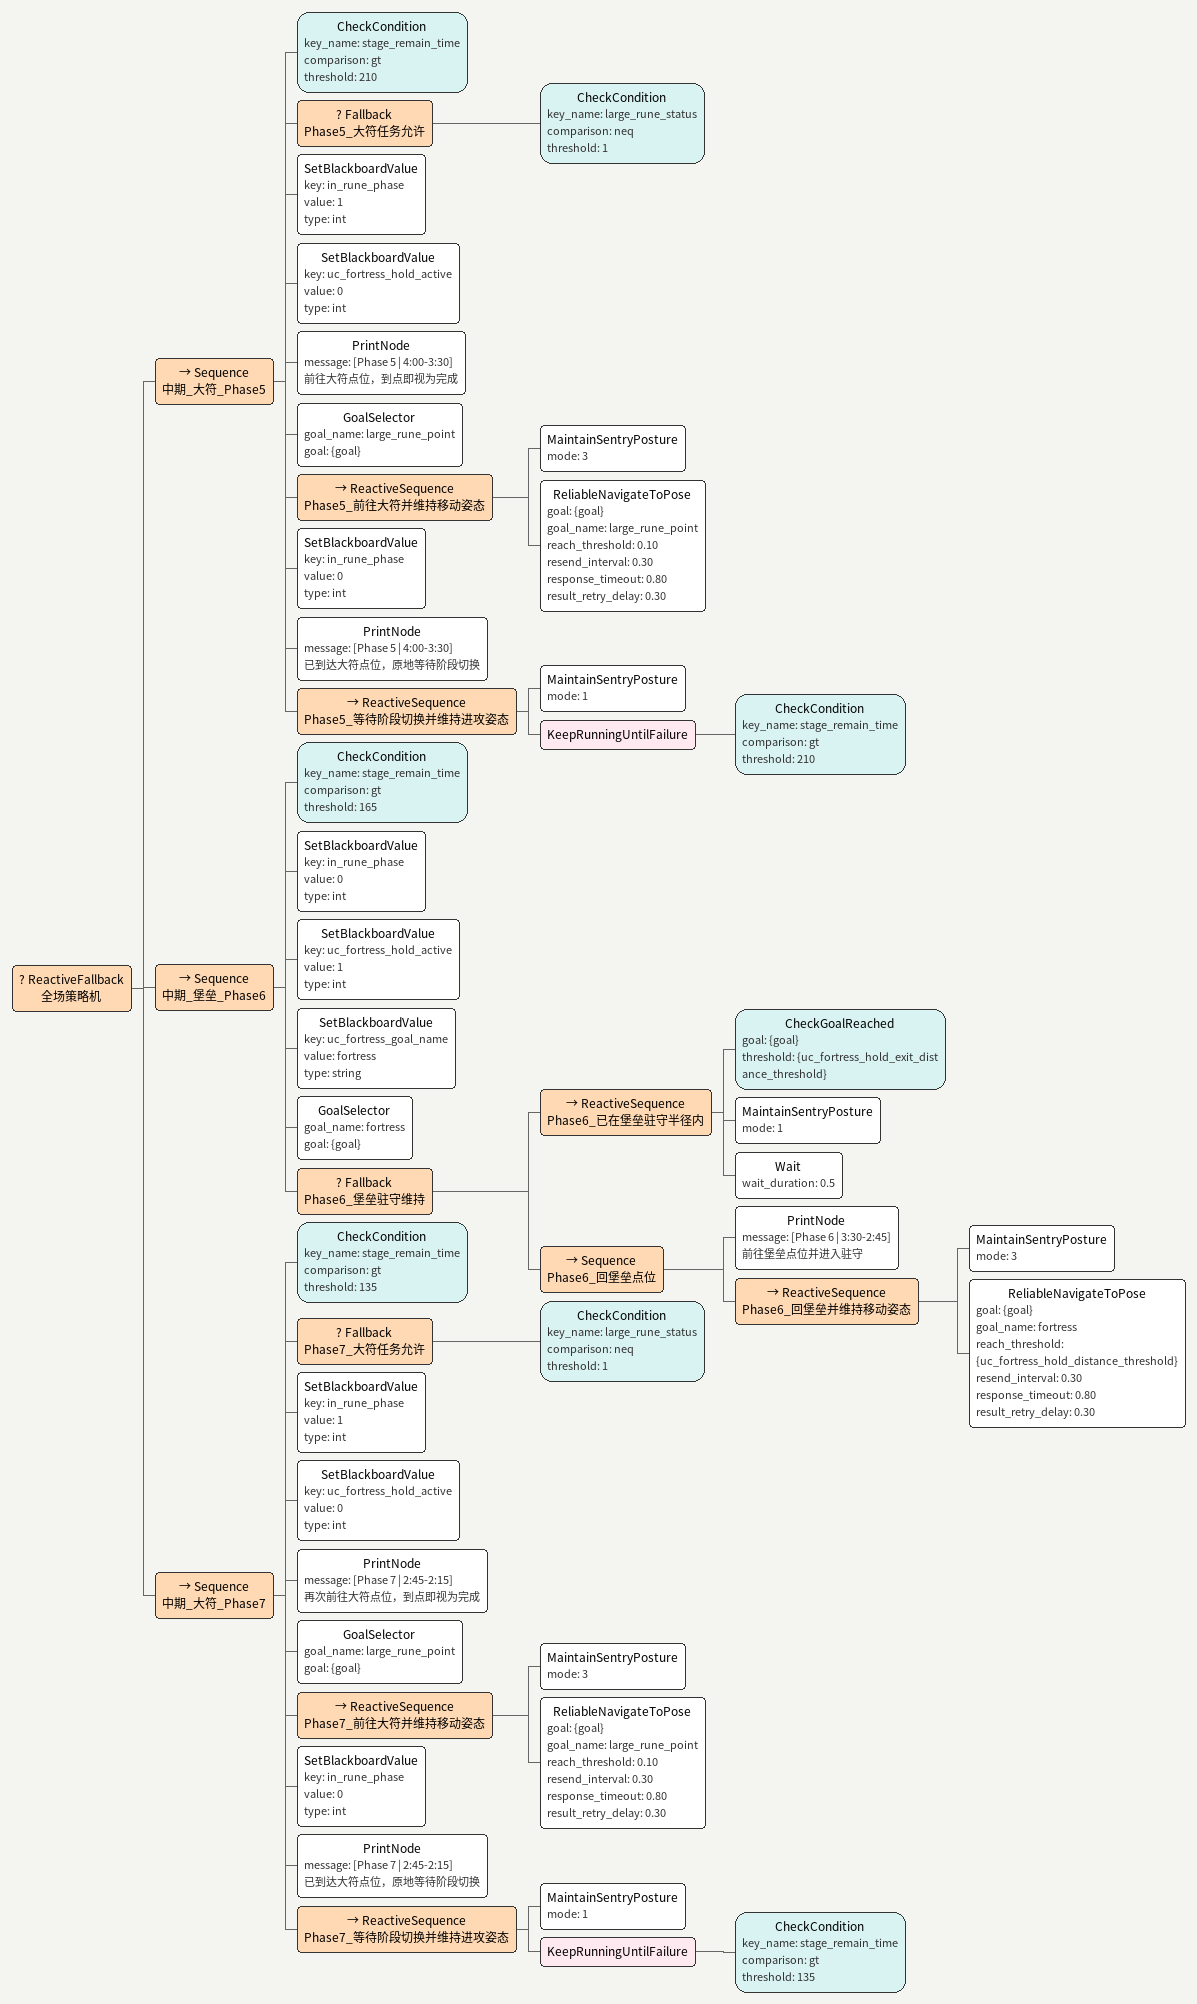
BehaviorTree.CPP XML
<ReactiveFallback name="全场策略机">
  <Sequence name="中期_大符_Phase5">
    <CheckCondition key_name="stage_remain_time" comparison="gt" threshold="210"/>
    <Fallback name="Phase5_大符任务允许">
      <CheckCondition key_name="large_rune_status" comparison="neq" threshold="1"/>
    </Fallback>
    <SetBlackboardValue key="in_rune_phase" value="1" type="int"/>
    <SetBlackboardValue key="uc_fortress_hold_active" value="0" type="int"/>
    <PrintNode message="[Phase 5 | 4:00-3:30] 前往大符点位，到点即视为完成"/>
    <GoalSelector goal_name="large_rune_point" goal="{goal}"/>
    <ReactiveSequence name="Phase5_前往大符并维持移动姿态">
      <MaintainSentryPosture mode="3"/>
      <ReliableNavigateToPose goal="{goal}" goal_name="large_rune_point" reach_threshold="0.10" resend_interval="0.30" response_timeout="0.80" result_retry_delay="0.30"/>
    </ReactiveSequence>
    <SetBlackboardValue key="in_rune_phase" value="0" type="int"/>
    <PrintNode message="[Phase 5 | 4:00-3:30] 已到达大符点位，原地等待阶段切换"/>
    <ReactiveSequence name="Phase5_等待阶段切换并维持进攻姿态">
      <MaintainSentryPosture mode="1"/>
      <KeepRunningUntilFailure>
        <CheckCondition key_name="stage_remain_time" comparison="gt" threshold="210"/>
      </KeepRunningUntilFailure>
    </ReactiveSequence>
  </Sequence>
  <Sequence name="中期_堡垒_Phase6">
    <CheckCondition key_name="stage_remain_time" comparison="gt" threshold="165"/>
    <SetBlackboardValue key="in_rune_phase" value="0" type="int"/>
    <SetBlackboardValue key="uc_fortress_hold_active" value="1" type="int"/>
    <SetBlackboardValue key="uc_fortress_goal_name" value="fortress" type="string"/>
    <GoalSelector goal_name="fortress" goal="{goal}"/>
    <Fallback name="Phase6_堡垒驻守维持">
      <ReactiveSequence name="Phase6_已在堡垒驻守半径内">
        <CheckGoalReached goal="{goal}" threshold="{uc_fortress_hold_exit_distance_threshold}"/>
        <MaintainSentryPosture mode="1"/>
        <Wait wait_duration="0.5"/>
      </ReactiveSequence>
      <Sequence name="Phase6_回堡垒点位">
        <PrintNode message="[Phase 6 | 3:30-2:45] 前往堡垒点位并进入驻守"/>
        <ReactiveSequence name="Phase6_回堡垒并维持移动姿态">
          <MaintainSentryPosture mode="3"/>
          <ReliableNavigateToPose goal="{goal}" goal_name="fortress" reach_threshold="{uc_fortress_hold_distance_threshold}" resend_interval="0.30" response_timeout="0.80" result_retry_delay="0.30"/>
        </ReactiveSequence>
      </Sequence>
    </Fallback>
  </Sequence>
  <Sequence name="中期_大符_Phase7">
    <CheckCondition key_name="stage_remain_time" comparison="gt" threshold="135"/>
    <Fallback name="Phase7_大符任务允许">
      <CheckCondition key_name="large_rune_status" comparison="neq" threshold="1"/>
    </Fallback>
    <SetBlackboardValue key="in_rune_phase" value="1" type="int"/>
    <SetBlackboardValue key="uc_fortress_hold_active" value="0" type="int"/>
    <PrintNode message="[Phase 7 | 2:45-2:15] 再次前往大符点位，到点即视为完成"/>
    <GoalSelector goal_name="large_rune_point" goal="{goal}"/>
    <ReactiveSequence name="Phase7_前往大符并维持移动姿态">
      <MaintainSentryPosture mode="3"/>
      <ReliableNavigateToPose goal="{goal}" goal_name="large_rune_point" reach_threshold="0.10" resend_interval="0.30" response_timeout="0.80" result_retry_delay="0.30"/>
    </ReactiveSequence>
    <SetBlackboardValue key="in_rune_phase" value="0" type="int"/>
    <PrintNode message="[Phase 7 | 2:45-2:15] 已到达大符点位，原地等待阶段切换"/>
    <ReactiveSequence name="Phase7_等待阶段切换并维持进攻姿态">
      <MaintainSentryPosture mode="1"/>
      <KeepRunningUntilFailure>
        <CheckCondition key_name="stage_remain_time" comparison="gt" threshold="135"/>
      </KeepRunningUntilFailure>
    </ReactiveSequence>
  </Sequence>
</ReactiveFallback>
